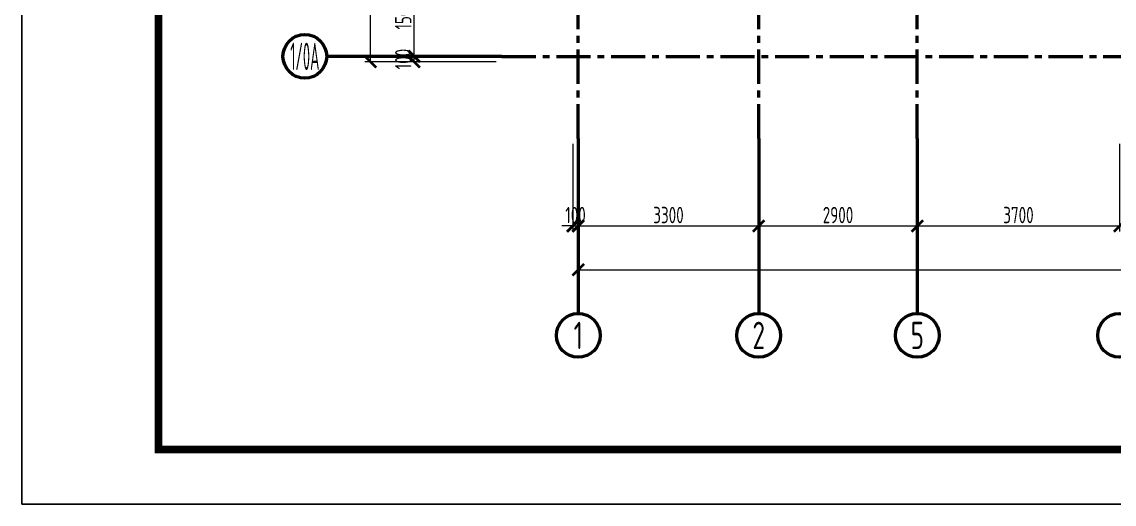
# Model space of a CAD drawing. Extents: x -302153 to 2378000, y -57590 to 1700000.
# Drawn here: x 164665 to 184640, y 552165 to 560979 of the extents above; entities that cross this region are included whole.
import ezdxf
from ezdxf.enums import TextEntityAlignment as Align

# ---------------------------------------------------------------- set-up
doc = ezdxf.new("R2010")
doc.units = 0
doc.header["$LTSCALE"] = 500
doc.header["$MEASUREMENT"] = 0
doc.linetypes.add('CENTER', pattern=[2, 1.25, -0.25, 0.25, -0.25])
doc.layers.get('0').update_dxf_attribs({"linetype": 'CONTINUOUS'})
doc.layers.get('Defpoints').update_dxf_attribs({"color": 2, "linetype": 'CONTINUOUS'})
for name, color, linetype, lineweight in [('AD-AXIS-AXIS-2F-100', 1, 'CENTER', 50), ('AD-AXIS-CRCL-2F-100', 3, 'CONTINUOUS', 50), ('AD-AXIS-DIMS-2F-100', 3, 'CONTINUOUS', 0), ('AD-DIMS-MAIN-2F-100', 60, 'CONTINUOUS', 0)]:
    doc.layers.add(name, color=color, linetype=linetype, lineweight=lineweight)
doc.layers.add('C-XREF-INT', color=7, linetype='CONTINUOUS')
doc.layers.add('内框', color=8, linetype='CONTINUOUS', plot=False)
doc.styles.add('TH-STYLE3', font='tssdeng.shx', dxfattribs={"width": 0.7, "bigfont": 'tssdchn.shx'})
doc.styles.add('黑体', font='simhei.ttf')
doc.dimstyles.new('TH-DIM100', dxfattribs={"dimscale": 100, "dimtxt": 3, "dimasz": 2, "dimexe": 1, "dimexo": 1, "dimgap": 0.5, "dimtad": 1, "dimdec": 0, "dimdsep": 46, "dimtxsty": 'TH-STYLE3', "dimblk1": 'ARCHTICK', "dimblk2": 'ARCHTICK', "dimsah": 1, "dimcen": -1, "dimclrd": 256, "dimclre": 256, "dimclrt": 256, "dimazin": 0, "dimtfac": 1, "dimtdec": 0, "dimtix": 1, "dimtmove": 2, "dimatfit": 0, "dimldrblk": 'ARCHTICK', "dimfxl": 2, "dimtolj": 1, "dimtzin": 0, "dimlwd": -1, "dimlwe": -1, "dimarcsym": 0})

# ---------------------------------------------------------------- blocks, each defined once
blk = doc.blocks.new('_ArchTick')
at = {"color": 0, "const_width": 0.25}
blk.add_lwpolyline([(-0.53, -0.53), (0.53, 0.53)], dxfattribs=at)
blk = doc.blocks.new('*D86')
at = {"layer": 'AD-DIMS-MAIN-2F-100', "transparency": 16777216}
for p, q in [((0, -3100), (0, -5500)), ((38900, -3100), (38900, -5500)), ((0, -5400), (38900, -5400))]:
    blk.add_line(p, q, dxfattribs=at)
at = {"layer": 'Defpoints', "color": 0, "transparency": 16777216}
for p in [(0, -3000), (38900, -3000), (38900, -5400)]:
    blk.add_point(p, dxfattribs=at)
at = {"layer": 'AD-DIMS-MAIN-2F-100', "transparency": 16777216, "xscale": 200, "yscale": 200, "zscale": 200, "rotation": 180}
blk.add_blockref('_ArchTick', (0, -5400), dxfattribs=at)
at = {"layer": 'AD-DIMS-MAIN-2F-100', "transparency": 16777216, "xscale": 200, "yscale": 200, "zscale": 200}
blk.add_blockref('_ArchTick', (38900, -5400), dxfattribs=at)
at = {"layer": 'AD-DIMS-MAIN-2F-100', "transparency": 16777216, "insert": (19450, -5200), "char_height": 300, "attachment_point": 5, "style": 'TH-STYLE3'}
blk.add_mtext('\\A1;38900', dxfattribs=at)
blk = doc.blocks.new('*D104')
at = {"layer": 'AD-AXIS-DIMS-2F-100', "transparency": 16777216}
for p, q in [((-1500, -1500), (-3100, -1500)), ((-3000, -1600), (-3000, -1500)), ((-1500, -1600), (-3100, -1600))]:
    blk.add_line(p, q, dxfattribs=at)
at = {"layer": 'Defpoints', "color": 0, "transparency": 16777216}
for p in [(-3000, -1500), (-1400, -1500), (-1400, -1600)]:
    blk.add_point(p, dxfattribs=at)
at = {"layer": 'AD-AXIS-DIMS-2F-100', "transparency": 16777216, "xscale": 200, "yscale": 200, "zscale": 200}
for p, rotation in [((-3000, -1500), 90), ((-3000, -1600), 270)]:
    blk.add_blockref('_ArchTick', p, dxfattribs=dict(at, rotation=rotation))
at = {"layer": 'AD-AXIS-DIMS-2F-100', "transparency": 16777216, "insert": (-3200, -1550), "char_height": 300, "attachment_point": 5, "rotation": 90, "style": 'TH-STYLE3'}
blk.add_mtext('\\A1;100', dxfattribs=at)
blk = doc.blocks.new('*D105')
at = {"layer": 'AD-AXIS-DIMS-2F-100', "transparency": 16777216}
for p, q in [((-1500, 0), (-3100, 0)), ((-3000, -1500), (-3000, 0)), ((-1500, -1500), (-3100, -1500))]:
    blk.add_line(p, q, dxfattribs=at)
at = {"layer": 'Defpoints', "color": 0, "transparency": 16777216}
for p in [(-3000, 0), (-1400, 0), (-1400, -1500)]:
    blk.add_point(p, dxfattribs=at)
at = {"layer": 'AD-AXIS-DIMS-2F-100', "transparency": 16777216, "xscale": 200, "yscale": 200, "zscale": 200}
for p, rotation in [((-3000, 0), 90), ((-3000, -1500), 270)]:
    blk.add_blockref('_ArchTick', p, dxfattribs=dict(at, rotation=rotation))
at = {"layer": 'AD-AXIS-DIMS-2F-100', "transparency": 16777216, "insert": (-3200, -750), "char_height": 300, "attachment_point": 5, "rotation": 90, "style": 'TH-STYLE3'}
blk.add_mtext('\\A1;1500', dxfattribs=at)
blk = doc.blocks.new('*D118')
at = {"layer": 'AD-DIMS-MAIN-2F-100', "transparency": 16777216}
for p, q in [((-1500, 21350), (-3900, 21350)), ((-3800, -1600), (-3800, 21350)), ((-1500, -1600), (-3900, -1600))]:
    blk.add_line(p, q, dxfattribs=at)
at = {"layer": 'Defpoints', "color": 0, "transparency": 16777216}
for p in [(-3800, 21350), (-1400, 21350), (-1400, -1600)]:
    blk.add_point(p, dxfattribs=at)
at = {"layer": 'AD-DIMS-MAIN-2F-100', "transparency": 16777216, "xscale": 200, "yscale": 200, "zscale": 200}
for p, rotation in [((-3800, 21350), 90), ((-3800, -1600), 270)]:
    blk.add_blockref('_ArchTick', p, dxfattribs=dict(at, rotation=rotation))
at = {"layer": 'AD-DIMS-MAIN-2F-100', "transparency": 16777216, "insert": (-4000, 9875), "char_height": 300, "attachment_point": 5, "rotation": 90, "style": 'TH-STYLE3'}
blk.add_mtext('\\A1;22950', dxfattribs=at)
blk = doc.blocks.new('*D134')
at = {"layer": 'AD-AXIS-DIMS-2F-100', "transparency": 16777216}
for p, q in [((-100, -3100), (-100, -4700)), ((0, -3100), (0, -4700)), ((-100, -4600), (-300, -4600)), ((-100, -4600), (0, -4600)), ((0, -4600), (200, -4600))]:
    blk.add_line(p, q, dxfattribs=at)
at = {"layer": 'Defpoints', "color": 0, "transparency": 16777216}
for p in [(-100, -3000), (0, -3000), (0, -4600)]:
    blk.add_point(p, dxfattribs=at)
at = {"layer": 'AD-AXIS-DIMS-2F-100', "transparency": 16777216, "xscale": 200, "yscale": 200, "zscale": 200}
blk.add_blockref('_ArchTick', (-100, -4600), dxfattribs=at)
at = {"layer": 'AD-AXIS-DIMS-2F-100', "transparency": 16777216, "xscale": 200, "yscale": 200, "zscale": 200, "rotation": 180}
blk.add_blockref('_ArchTick', (0, -4600), dxfattribs=at)
at = {"layer": 'AD-AXIS-DIMS-2F-100', "transparency": 16777216, "insert": (-50, -4400), "char_height": 300, "attachment_point": 5, "style": 'TH-STYLE3'}
blk.add_mtext('\\A1;100', dxfattribs=at)
blk = doc.blocks.new('*D135')
at = {"layer": 'AD-AXIS-DIMS-2F-100', "transparency": 16777216}
for p, q in [((0, -3100), (0, -4700)), ((3300, -3100), (3300, -4700)), ((0, -4600), (3300, -4600))]:
    blk.add_line(p, q, dxfattribs=at)
at = {"layer": 'Defpoints', "color": 0, "transparency": 16777216}
for p in [(0, -3000), (3300, -3000), (3300, -4600)]:
    blk.add_point(p, dxfattribs=at)
at = {"layer": 'AD-AXIS-DIMS-2F-100', "transparency": 16777216, "xscale": 200, "yscale": 200, "zscale": 200, "rotation": 180}
blk.add_blockref('_ArchTick', (0, -4600), dxfattribs=at)
at = {"layer": 'AD-AXIS-DIMS-2F-100', "transparency": 16777216, "xscale": 200, "yscale": 200, "zscale": 200}
blk.add_blockref('_ArchTick', (3300, -4600), dxfattribs=at)
at = {"layer": 'AD-AXIS-DIMS-2F-100', "transparency": 16777216, "insert": (1650, -4400), "char_height": 300, "attachment_point": 5, "style": 'TH-STYLE3'}
blk.add_mtext('\\A1;3300', dxfattribs=at)
blk = doc.blocks.new('*D136')
at = {"layer": 'AD-AXIS-DIMS-2F-100', "transparency": 16777216}
for p, q in [((3300, -3100), (3300, -4700)), ((6200, -3100), (6200, -4700)), ((3300, -4600), (6200, -4600))]:
    blk.add_line(p, q, dxfattribs=at)
at = {"layer": 'Defpoints', "color": 0, "transparency": 16777216}
for p in [(3300, -3000), (6200, -3000), (6200, -4600)]:
    blk.add_point(p, dxfattribs=at)
at = {"layer": 'AD-AXIS-DIMS-2F-100', "transparency": 16777216, "xscale": 200, "yscale": 200, "zscale": 200, "rotation": 180}
blk.add_blockref('_ArchTick', (3300, -4600), dxfattribs=at)
at = {"layer": 'AD-AXIS-DIMS-2F-100', "transparency": 16777216, "xscale": 200, "yscale": 200, "zscale": 200}
blk.add_blockref('_ArchTick', (6200, -4600), dxfattribs=at)
at = {"layer": 'AD-AXIS-DIMS-2F-100', "transparency": 16777216, "insert": (4750, -4400), "char_height": 300, "attachment_point": 5, "style": 'TH-STYLE3'}
blk.add_mtext('\\A1;2900', dxfattribs=at)
blk = doc.blocks.new('*D137')
at = {"layer": 'AD-AXIS-DIMS-2F-100', "transparency": 16777216}
for p, q in [((6200, -3100), (6200, -4700)), ((9900, -3100), (9900, -4700)), ((6200, -4600), (9900, -4600))]:
    blk.add_line(p, q, dxfattribs=at)
at = {"layer": 'Defpoints', "color": 0, "transparency": 16777216}
for p in [(6200, -3000), (9900, -3000), (9900, -4600)]:
    blk.add_point(p, dxfattribs=at)
at = {"layer": 'AD-AXIS-DIMS-2F-100', "transparency": 16777216, "xscale": 200, "yscale": 200, "zscale": 200, "rotation": 180}
blk.add_blockref('_ArchTick', (6200, -4600), dxfattribs=at)
at = {"layer": 'AD-AXIS-DIMS-2F-100', "transparency": 16777216, "xscale": 200, "yscale": 200, "zscale": 200}
blk.add_blockref('_ArchTick', (9900, -4600), dxfattribs=at)
at = {"layer": 'AD-AXIS-DIMS-2F-100', "transparency": 16777216, "insert": (8050, -4400), "char_height": 300, "attachment_point": 5, "style": 'TH-STYLE3'}
blk.add_mtext('\\A1;3700', dxfattribs=at)
blk = doc.blocks.new('*D138')
at = {"layer": 'AD-AXIS-DIMS-2F-100', "transparency": 16777216}
for p, q in [((9900, -3100), (9900, -4700)), ((13500, -3100), (13500, -4700)), ((9900, -4600), (13500, -4600))]:
    blk.add_line(p, q, dxfattribs=at)
at = {"layer": 'Defpoints', "color": 0, "transparency": 16777216}
for p in [(9900, -3000), (13500, -3000), (13500, -4600)]:
    blk.add_point(p, dxfattribs=at)
at = {"layer": 'AD-AXIS-DIMS-2F-100', "transparency": 16777216, "xscale": 200, "yscale": 200, "zscale": 200, "rotation": 180}
blk.add_blockref('_ArchTick', (9900, -4600), dxfattribs=at)
at = {"layer": 'AD-AXIS-DIMS-2F-100', "transparency": 16777216, "xscale": 200, "yscale": 200, "zscale": 200}
blk.add_blockref('_ArchTick', (13500, -4600), dxfattribs=at)
at = {"layer": 'AD-AXIS-DIMS-2F-100', "transparency": 16777216, "insert": (11700, -4400), "char_height": 300, "attachment_point": 5, "style": 'TH-STYLE3'}
blk.add_mtext('\\A1;3600', dxfattribs=at)
blk = doc.blocks.new('THAPE_A2L2_inner')
at = {"layer": '内框'}
blk.add_lwpolyline([(0, 0), (0, 420), (891, 420), (891, 0)], close=True, dxfattribs=at)
at = {"layer": '内框', "const_width": 1.4}
blk.add_lwpolyline([(25, 410), (25, 10), (881, 10), (881, 410)], close=True, dxfattribs=at)
at = {"layer": '内框', "style": '黑体', "width": 0.8}
blk.add_attdef('内框名称', (30.92, 422.78), '', height=4.2, dxfattribs=at)
blk = doc.blocks.new('DxmxAxis_2F-100_b8d9b96b-d97d-4cdc-bfb8-bee9ef8f7084_1755619768')
at = {"layer": 'AD-AXIS-AXIS-2F-100'}
for p, q in [((0, -3000), (0, 26986.2)), ((6200, -3000), (6200, 9400)), ((3300, -3000), (3300, 6100)), ((-1400, -1500), (52900, -1500))]:
    blk.add_line(p, q, dxfattribs=at)
at = {"layer": 'AD-AXIS-CRCL-2F-100'}
for p, q in [((-1400, -1500), (-4600, -1500)), ((0, -3000), (0, -6200)), ((3300, -3000), (3300, -6200)), ((6200, -3000), (6200, -6200))]:
    blk.add_line(p, q, dxfattribs=at)
for centre in [(-5000, -1500), (0, -6600), (3300, -6600), (6200, -6600), (9900, -6600)]:
    blk.add_circle(centre, 400, dxfattribs=at)
at = {"layer": 'AD-AXIS-CRCL-2F-100', "color": 7, "style": 'TH-STYLE3'}
for s, width, p in [('1/0A', 0.4, (-5000, -1500)), ('1', 0.7, (0, -6600)), ('2', 0.7, (3300, -6600)), ('5', 0.7, (6200, -6600))]:
    blk.add_text(s, height=500, dxfattribs=dict(at, width=width)).set_placement(p, align=Align.MIDDLE_CENTER)
at = {"layer": 'AD-AXIS-DIMS-2F-100'}
for p1, p2, distance, picture, middle in [((-1400, -1500), (-1400, 0), 1600, '*D105', (-3200, -750)), ((0, -3000), (3300, -3000), -1600, '*D135', (1650, -4400)), ((3300, -3000), (6200, -3000), -1600, '*D136', (4750, -4400)), ((6200, -3000), (9900, -3000), -1600, '*D137', (8050, -4400)), ((9900, -3000), (13500, -3000), -1600, '*D138', (11700, -4400))]:
    dim = blk.add_aligned_dim(p1=p1, p2=p2, distance=distance, dimstyle='TH-DIM100', override={"dimgap": 0.5}, dxfattribs=at)
    dim.commit()
    dim.dimension.update_dxf_attribs({"geometry": picture, "text_midpoint": middle})
for base, p1, p2, angle, picture, middle in [((-3000, -1500), (-1400, -1600), (-1400, -1500), 90, '*D104', (-3200, -1550)), ((0, -4600), (-100, -3000), (0, -3000), 0, '*D134', (-50, -4400))]:
    dim = blk.add_linear_dim(base=base, p1=p1, p2=p2, angle=angle, dimstyle='TH-DIM100', override={"dimgap": 0.5}, dxfattribs=at)
    dim.commit()
    dim.dimension.update_dxf_attribs({"geometry": picture, "text_midpoint": middle, "dimtype": 129})
at = {"layer": 'AD-DIMS-MAIN-2F-100'}
for p1, p2, distance, picture, middle in [((-1400, -1600), (-1400, 21350), 2400, '*D118', (-4000, 9875)), ((0, -3000), (38900, -3000), -2400, '*D86', (19450, -5200))]:
    dim = blk.add_aligned_dim(p1=p1, p2=p2, distance=distance, dimstyle='TH-DIM100', override={"dimgap": 0.5}, dxfattribs=at)
    dim.commit()
    dim.dimension.update_dxf_attribs({"geometry": picture, "text_midpoint": middle})
blk = doc.blocks.new('A$C2ECF6916')
at = {"layer": 'C-XREF-INT'}
blk.add_blockref('DxmxAxis_2F-100_b8d9b96b-d97d-4cdc-bfb8-bee9ef8f7084_1755619768', (0, 1500), dxfattribs=at)

msp = doc.modelspace()

# ---------------------------------------------------------------- block references
msp.add_blockref('A$C2ECF6916', (174840.0507, 560348.6289))
at = {"layer": '内框', "xscale": 100, "yscale": 100, "zscale": 100}
msp.add_blockref('THAPE_A2L2_inner', (164665.3584, 552165.445), dxfattribs=at)

doc.saveas('drawing.dxf')
